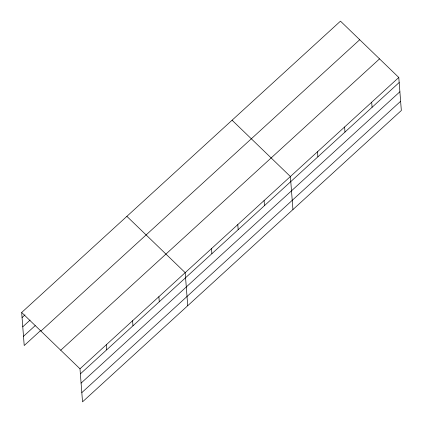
<?xml version="1.0" encoding="UTF-8"?>
<svg xmlns="http://www.w3.org/2000/svg" width="423" height="423" viewBox="0 0 423 423"><rect width="100%" height="100%" fill="white"/><g stroke="black" fill="none" stroke-linecap="round" stroke-linejoin="round"><path stroke-width="0.63" d="M21.668 312.491L340.473 21.15L398.789 77.467L401.332 110.509L82.527 401.85L79.984 368.808L21.668 312.491L24.211 345.533L40.772 330.4M22.059 317.551L24.983 314.881M22.768 326.789L30.075 320.111M23.503 336.301L35.194 325.615M40.915 331.072L359.719 39.736M60.743 350.223L379.542 58.882M79.984 368.808L398.789 77.467M80.375 373.869L399.175 82.533M81.084 383.106L399.888 91.765M81.819 392.618L400.618 101.277M232.079 120.206L290.395 176.523L292.938 209.565M126.874 216.349L185.189 272.666L187.733 305.707M371.69 102.234L372.081 107.294M344.592 126.995L344.983 132.061M317.493 151.757L317.885 156.822M264.095 200.56L264.481 205.62M237.789 224.592L238.181 229.657M211.489 248.629L211.881 253.694M158.889 296.697L159.275 301.763M132.589 320.734L132.975 325.8M106.284 344.771L106.675 349.837"/></g></svg>
